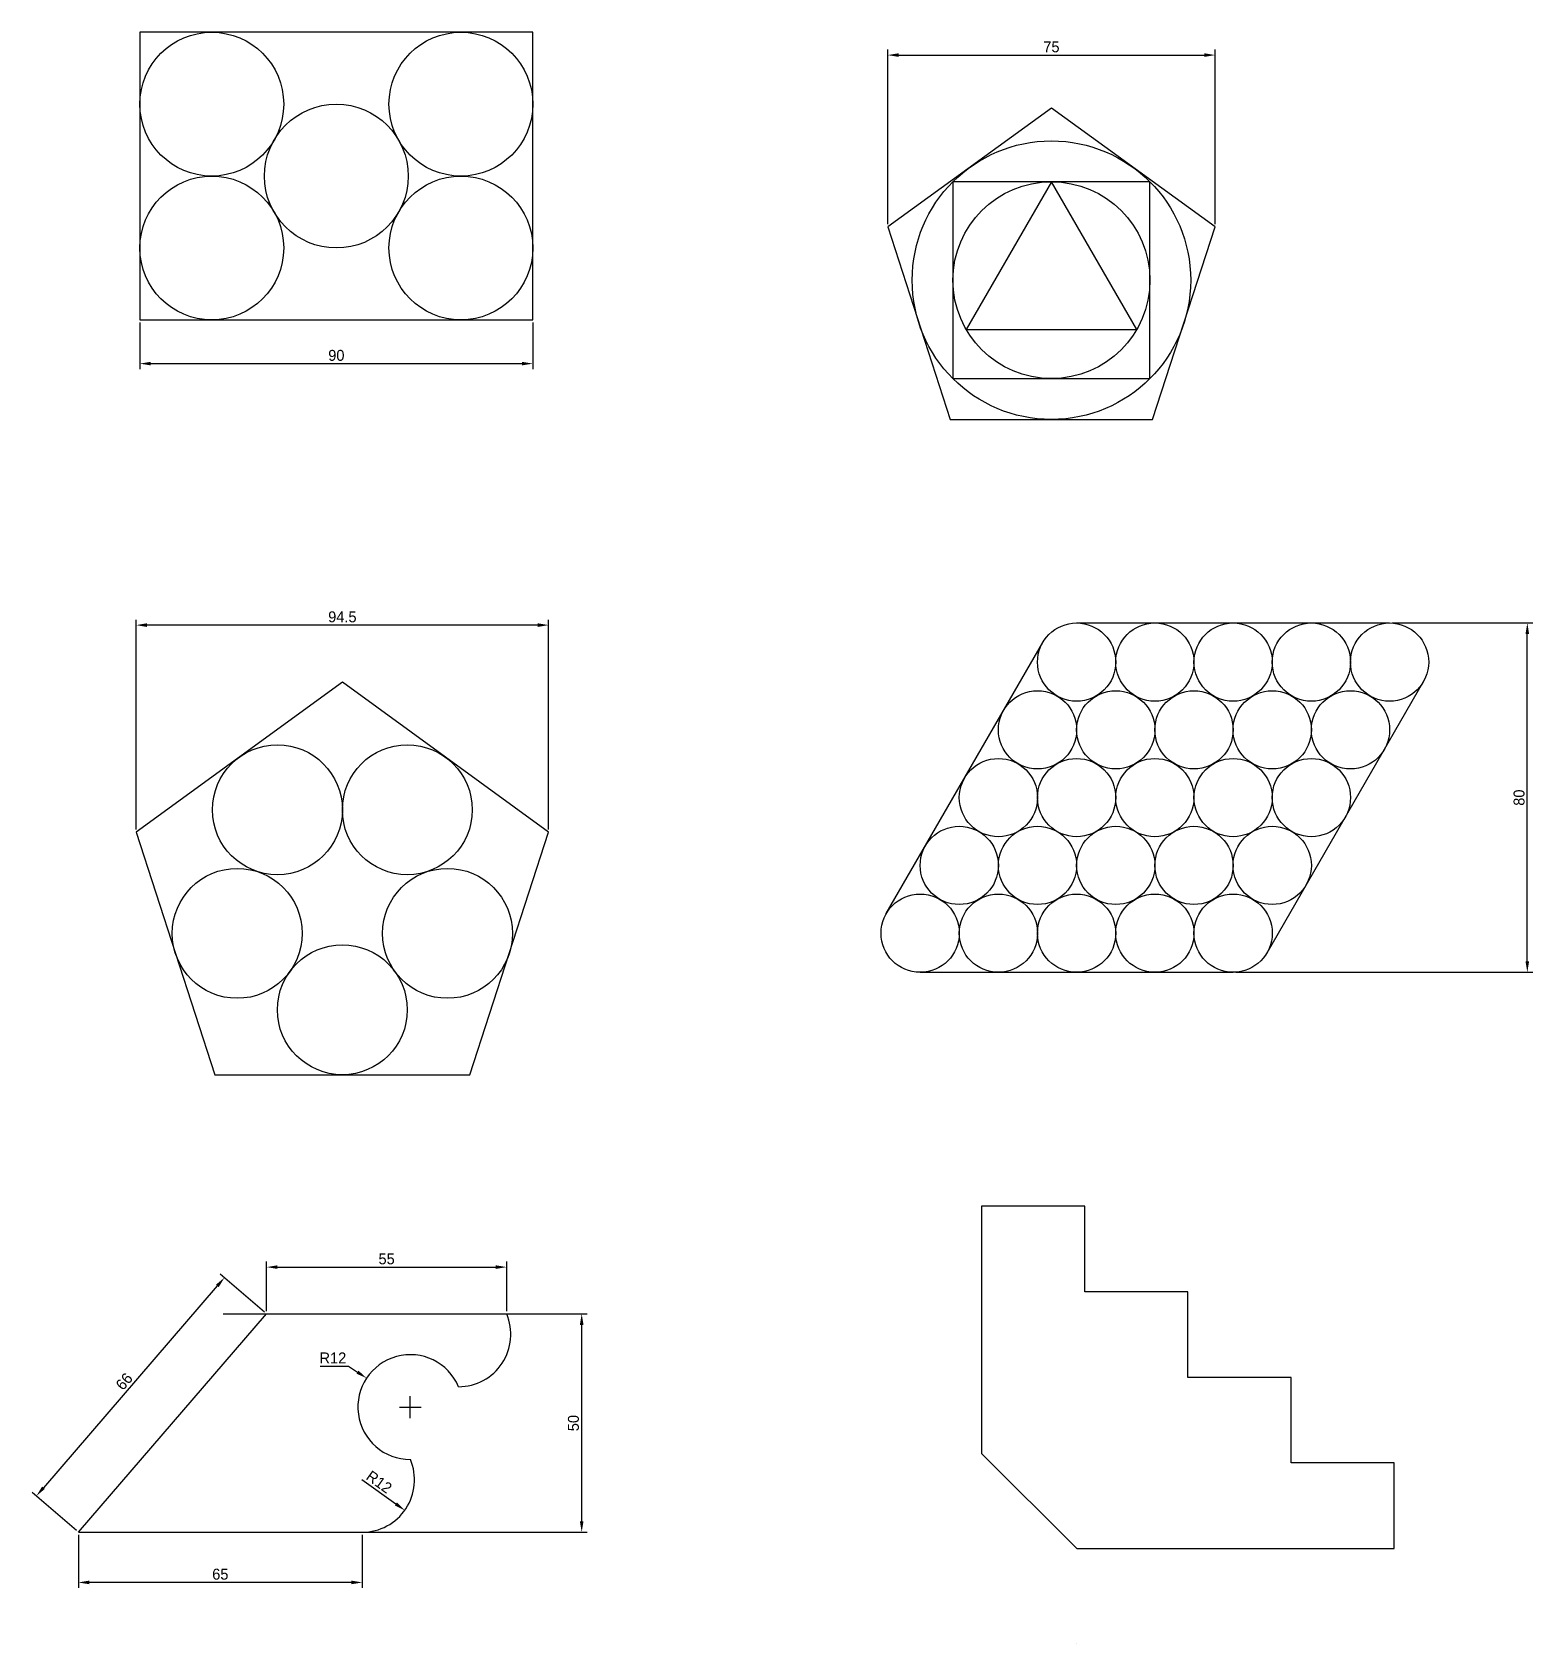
# Model space of a CAD drawing. Header units: millimetres. Extents: x 121 to 465, y 222 to 591.
import ezdxf

# ---------------------------------------------------------------- set-up
doc = ezdxf.new("R2010")
doc.units = ezdxf.units.MM
doc.header["$PDMODE"] = 3
doc.dimstyles.new('ISO-25', dxfattribs={"dimtxt": 2.5, "dimasz": 2.5, "dimexe": 1.25, "dimexo": 0.625, "dimtad": 1, "dimtoh": 1, "dimdsep": 46, "dimtxsty": 'Standard', "dimcen": 2.5, "dimadec": 0, "dimazin": 0, "dimtfac": 1, "dimtofl": 0, "dimtmove": 0, "dimatfit": 3, "dimfxl": 1, "dimarcsym": 0})

# ---------------------------------------------------------------- blocks, each defined once
blk = doc.blocks.new('*D2')
at = {"color": 0, "lineweight": -2, "transparency": 16777216}
for p, q in [((145.79, 524.92), (145.79, 514.28)), ((235.79, 524.92), (235.79, 514.28)), ((148.29, 515.53), (233.29, 515.53))]:
    blk.add_line(p, q, dxfattribs=at)
at = {"color": 0, "transparency": 16777216}
for points in [[(148.29, 515.95), (148.29, 515.12), (145.79, 515.53)], [(233.29, 515.95), (233.29, 515.12), (235.79, 515.53)]]:
    blk.add_solid(points, dxfattribs=at)
at = {"layer": 'Defpoints', "color": 0, "transparency": 16777216}
for p in [(145.79, 525.54), (235.79, 525.54), (235.79, 515.53)]:
    blk.add_point(p, dxfattribs=at)
at = {"color": 0, "transparency": 16777216, "insert": (190.79, 517.41), "char_height": 2.5, "attachment_point": 5}
blk.add_mtext('90', dxfattribs=at)
blk = doc.blocks.new('*D5')
at = {"color": 0, "lineweight": -2, "transparency": 16777216}
for p, q in [((317.08, 547.45), (317.08, 587.44)), ((392.08, 547.45), (392.08, 587.44)), ((319.58, 586.19), (389.58, 586.19))]:
    blk.add_line(p, q, dxfattribs=at)
at = {"color": 0, "transparency": 16777216}
for points in [[(319.58, 586.61), (319.58, 585.78), (317.08, 586.19)], [(389.58, 586.61), (389.58, 585.78), (392.08, 586.19)]]:
    blk.add_solid(points, dxfattribs=at)
at = {"layer": 'Defpoints', "color": 0, "transparency": 16777216}
for p in [(392.08, 586.19), (317.08, 546.83), (392.08, 546.83)]:
    blk.add_point(p, dxfattribs=at)
at = {"color": 0, "transparency": 16777216, "insert": (354.58, 588.07), "char_height": 2.5, "attachment_point": 5}
blk.add_mtext('75', dxfattribs=at)
blk = doc.blocks.new('*U6')
blk.add_circle((0, 0), 14.88)
blk = doc.blocks.new('*U7')
at = {"color": 0, "linetype": 'ByBlock', "lineweight": -2, "transparency": 16777216}
for p, rotation in [((165.02, 413.35), 71.99999999999997), ((155.83, 385.05), 144), ((203.98, 385.05), 287.9999999999999), ((179.9, 367.55), 215.9999999999999)]:
    blk.add_blockref('*U6', p, dxfattribs=dict(at, rotation=rotation))
blk.add_blockref('*U6', (194.78, 413.35), dxfattribs=at)
blk = doc.blocks.new('*D8')
at = {"color": 0, "lineweight": -2, "transparency": 16777216}
for p, q in [((144.92, 408.85), (144.92, 456.89)), ((236.92, 455.64), (147.42, 455.64)), ((239.42, 408.85), (239.42, 456.89))]:
    blk.add_line(p, q, dxfattribs=at)
at = {"color": 0, "transparency": 16777216}
for points in [[(147.42, 456.06), (147.42, 455.23), (144.92, 455.64)], [(236.92, 456.06), (236.92, 455.23), (239.42, 455.64)]]:
    blk.add_solid(points, dxfattribs=at)
at = {"layer": 'Defpoints', "color": 0, "transparency": 16777216}
for p in [(144.92, 455.64), (144.92, 408.22), (239.42, 408.22)]:
    blk.add_point(p, dxfattribs=at)
at = {"color": 0, "transparency": 16777216, "insert": (192.17, 457.52), "char_height": 2.5, "attachment_point": 5}
blk.add_mtext('94.5', dxfattribs=at)
blk = doc.blocks.new('*U9')
blk.add_circle((0, 0), 8.96)
blk = doc.blocks.new('*U10')
at = {"color": 0, "linetype": 'ByBlock', "lineweight": -2, "transparency": 16777216}
for p in [(35.84, 62.08), (53.76, 62.08), (71.68, 62.08), (89.6, 62.08), (107.52, 62.08), (26.88, 46.56), (44.8, 46.56), (62.72, 46.56), (80.64, 46.56), (98.56, 46.56), (17.92, 31.04), (35.84, 31.04), (53.76, 31.04), (71.68, 31.04), (89.6, 31.04), (8.96, 15.52), (26.88, 15.52), (44.8, 15.52), (62.72, 15.52), (80.64, 15.52), (0, 0), (17.92, 0), (35.84, 0), (53.76, 0), (71.68, 0)]:
    blk.add_blockref('*U9', p, dxfattribs=at)
blk = doc.blocks.new('*D12')
at = {"color": 0, "lineweight": -2, "transparency": 16777216}
for p, q in [((432.66, 456.13), (464.83, 456.13)), ((463.58, 378.63), (463.58, 453.63)), ((396.82, 376.13), (464.83, 376.13))]:
    blk.add_line(p, q, dxfattribs=at)
at = {"color": 0, "transparency": 16777216}
for points in [[(463.16, 453.63), (463.99, 453.63), (463.58, 456.13)], [(463.16, 378.63), (463.99, 378.63), (463.58, 376.13)]]:
    blk.add_solid(points, dxfattribs=at)
at = {"layer": 'Defpoints', "color": 0, "transparency": 16777216}
for p in [(432.04, 456.13), (463.58, 456.13), (396.2, 376.13)]:
    blk.add_point(p, dxfattribs=at)
at = {"color": 0, "transparency": 16777216, "insert": (461.7, 416.13), "char_height": 2.5, "attachment_point": 5, "rotation": 90}
blk.add_mtext('80', dxfattribs=at)
blk = doc.blocks.new('*D16')
at = {"color": 0, "lineweight": -2, "transparency": 16777216}
for p, q in [((174.33, 298.3), (164.21, 307.01)), ((163.53, 304.3), (123.71, 258.09)), ((131.25, 248.3), (121.13, 257.01))]:
    blk.add_line(p, q, dxfattribs=at)
at = {"color": 0, "transparency": 16777216}
for points in [[(163.21, 304.58), (163.85, 304.03), (165.16, 306.2)], [(123.4, 258.36), (124.03, 257.82), (122.08, 256.2)]]:
    blk.add_solid(points, dxfattribs=at)
at = {"layer": 'Defpoints', "color": 0, "transparency": 16777216}
for p in [(174.81, 297.89), (122.08, 256.2), (131.72, 247.89)]:
    blk.add_point(p, dxfattribs=at)
at = {"color": 0, "transparency": 16777216, "insert": (142.2, 282.42), "char_height": 2.5, "attachment_point": 5, "rotation": 49.2509}
blk.add_mtext('66', dxfattribs=at)
blk = doc.blocks.new('*D17')
at = {"color": 0, "lineweight": -2, "transparency": 16777216}
for p, q in [((131.72, 247.26), (131.72, 235.14)), ((196.72, 247.26), (196.72, 235.14)), ((194.22, 236.39), (134.22, 236.39))]:
    blk.add_line(p, q, dxfattribs=at)
at = {"color": 0, "transparency": 16777216}
for points in [[(134.22, 236.81), (134.22, 235.98), (131.72, 236.39)], [(194.22, 236.81), (194.22, 235.98), (196.72, 236.39)]]:
    blk.add_solid(points, dxfattribs=at)
at = {"layer": 'Defpoints', "color": 0, "transparency": 16777216}
for p in [(131.72, 247.89), (196.72, 247.89), (131.72, 236.39)]:
    blk.add_point(p, dxfattribs=at)
at = {"color": 0, "transparency": 16777216, "insert": (164.22, 238.27), "char_height": 2.5, "attachment_point": 5}
blk.add_mtext('65', dxfattribs=at)
blk = doc.blocks.new('*D18')
at = {"color": 0, "lineweight": -2, "transparency": 16777216}
for p, q in [((174.81, 298.51), (174.81, 309.86)), ((177.31, 308.61), (227.31, 308.61)), ((229.81, 298.51), (229.81, 309.86))]:
    blk.add_line(p, q, dxfattribs=at)
at = {"color": 0, "transparency": 16777216}
for points in [[(177.31, 309.03), (177.31, 308.2), (174.81, 308.61)], [(227.31, 309.03), (227.31, 308.2), (229.81, 308.61)]]:
    blk.add_solid(points, dxfattribs=at)
at = {"layer": 'Defpoints', "color": 0, "transparency": 16777216}
for p in [(229.81, 308.61), (174.81, 297.89), (229.81, 297.89)]:
    blk.add_point(p, dxfattribs=at)
at = {"color": 0, "transparency": 16777216, "insert": (202.31, 310.49), "char_height": 2.5, "attachment_point": 5}
blk.add_mtext('55', dxfattribs=at)
blk = doc.blocks.new('*D19')
at = {"color": 0, "lineweight": -2, "transparency": 16777216}
for p, q in [((164.85, 297.89), (248.24, 297.89)), ((246.99, 250.39), (246.99, 295.39)), ((164.85, 247.89), (248.24, 247.89))]:
    blk.add_line(p, q, dxfattribs=at)
at = {"color": 0, "transparency": 16777216}
for points in [[(246.57, 295.39), (247.4, 295.39), (246.99, 297.89)], [(246.57, 250.39), (247.4, 250.39), (246.99, 247.89)]]:
    blk.add_solid(points, dxfattribs=at)
at = {"layer": 'Defpoints', "color": 0, "transparency": 16777216}
for p in [(164.22, 297.89), (246.99, 297.89), (164.22, 247.89)]:
    blk.add_point(p, dxfattribs=at)
at = {"color": 0, "transparency": 16777216, "insert": (245.11, 272.89), "char_height": 2.5, "attachment_point": 5, "rotation": 90}
blk.add_mtext('50', dxfattribs=at)
blk = doc.blocks.new('*D20')
at = {"color": 0, "lineweight": -2, "transparency": 16777216}
blk.add_line((196.63, 259.94), (204.43, 254.37), dxfattribs=at)
at = {"color": 0, "transparency": 16777216}
blk.add_solid([(204.67, 254.71), (204.19, 254.03), (206.46, 252.91)], dxfattribs=at)
at = {"layer": 'Defpoints', "color": 0, "transparency": 16777216}
for p in [(196.7, 259.89), (206.46, 252.91)]:
    blk.add_point(p, dxfattribs=at)
at = {"color": 0, "transparency": 16777216, "insert": (200.6, 259.4), "char_height": 2.5, "attachment_point": 5, "rotation": 324.4671}
blk.add_mtext('R12', dxfattribs=at)
blk = doc.blocks.new('*D22')
at = {"color": 0, "lineweight": -2, "transparency": 16777216}
for p, q in [((187.09, 285.93), (193.55, 285.93)), ((193.55, 285.93), (195.63, 284.56)), ((207.72, 274.05), (207.72, 279.05)), ((205.22, 276.55), (210.22, 276.55))]:
    blk.add_line(p, q, dxfattribs=at)
at = {"color": 0, "transparency": 16777216}
blk.add_solid([(195.86, 284.9), (195.4, 284.21), (197.72, 283.18)], dxfattribs=at)
at = {"layer": 'Defpoints', "color": 0, "transparency": 16777216}
for p in [(197.72, 283.18), (207.72, 276.55)]:
    blk.add_point(p, dxfattribs=at)
at = {"color": 0, "transparency": 16777216, "insert": (190, 287.81), "char_height": 2.5, "attachment_point": 5}
blk.add_mtext('R12', dxfattribs=at)

msp = doc.modelspace()

# ---------------------------------------------------------------- linework, layer by layer
for p, q in [((360.354, 456.134), (432.037, 456.134)), ((316.752, 389.575), (352.594, 451.654)), ((403.955, 380.614), (439.797, 442.694)), ((324.512, 376.134), (396.195, 376.134)), ((338.571, 322.578), (338.571, 265.948)), ((362.201, 322.578), (338.571, 322.578)), ((362.201, 302.97), (362.201, 322.578)), ((385.831, 302.97), (362.201, 302.97)), ((385.831, 283.363), (385.831, 302.97)), ((131.725, 247.888), (174.806, 297.888)), ((174.806, 297.888), (229.806, 297.888)), ((409.461, 283.363), (385.831, 283.363)), ((409.461, 263.755), (409.461, 283.363)), ((338.571, 265.948), (360.371, 244.148)), ((433.091, 263.755), (409.461, 263.755)), ((433.091, 244.148), (433.091, 263.755)), ((131.725, 247.888), (196.725, 247.888)), ((360.371, 244.148), (433.091, 244.148)), ((360.371, 222.348), (360.371, 222.348))]:
    msp.add_line(p, q)
for points in [[(145.79, 525.543), (235.79, 525.543), (235.79, 591.428), (145.79, 591.428)], [(377.757, 502.743), (392.081, 546.827), (354.581, 574.073), (317.081, 546.827), (331.404, 502.743)], [(377.137, 512.087), (377.137, 557.199), (332.024, 557.199), (332.024, 512.087)], [(354.581, 557.199), (335.046, 523.365), (374.115, 523.365)], [(162.964, 352.675), (221.368, 352.675), (239.416, 408.221), (192.166, 442.55), (144.916, 408.221)]]:
    msp.add_lwpolyline(points, close=True)
for centre, radius in [((162.261, 574.957), 16.471), ((219.319, 574.957), 16.471), ((190.79, 558.486), 16.471), ((354.581, 534.643), 31.899), ((162.261, 542.014), 16.471), ((219.319, 542.014), 16.471), ((354.581, 534.643), 22.556)]:
    msp.add_circle(centre, radius)
for centre, start, end in [((218.751, 293.221), 270.1351, 22.88555), ((207.724, 276.554), 22.88555, 270.1351), ((196.697, 259.888), 270.1351, 22.88555)]:
    msp.add_arc(centre, 12, start, end)

# ---------------------------------------------------------------- block references
for name, p in [('*U10', (324.512, 385.095)), ('*U7', (12.265, 0))]:
    msp.add_blockref(name, p)

# ---------------------------------------------------------------- dimensions: what is measured, and where the dimension line sits
for base, p1, p2, picture, middle in [((392.081, 586.194), (317.081, 546.827), (392.081, 546.827), '*D5', (354.581, 588.069)), ((235.79, 515.534), (145.79, 525.543), (235.79, 525.543), '*D2', (190.79, 517.409)), ((144.916, 455.644), (239.416, 408.221), (144.916, 408.221), '*D8', (192.166, 457.519))]:
    dim = msp.add_linear_dim(base=base, p1=p1, p2=p2, dimstyle='ISO-25')
    dim.commit()
    dim.dimension.update_dxf_attribs({"geometry": picture, "text_midpoint": middle})
for base, p1, p2, picture, middle in [((463.578, 456.134), (396.195, 376.134), (432.037, 456.134), '*D12', (461.703, 416.134)), ((246.986, 297.888), (164.225, 247.888), (164.225, 297.888), '*D19', (245.111, 272.888))]:
    dim = msp.add_linear_dim(base=base, p1=p1, p2=p2, angle=90, dimstyle='ISO-25')
    dim.commit()
    dim.dimension.update_dxf_attribs({"geometry": picture, "text_midpoint": middle})
for p1, p2, distance, picture, middle in [((174.806, 297.888), (229.806, 297.888), 10.724, '*D18', (202.306, 310.487)), ((174.806, 297.888), (131.725, 247.888), -12.731, '*D16', (142.2, 282.422)), ((196.725, 247.888), (131.725, 247.888), 11.496, '*D17', (164.225, 238.267))]:
    dim = msp.add_aligned_dim(p1=p1, p2=p2, distance=distance, dimstyle='ISO-25')
    dim.commit()
    dim.dimension.update_dxf_attribs({"geometry": picture, "text_midpoint": middle})
dim = msp.add_radius_dim(center=(207.724, 276.554), mpoint=(197.716, 283.176), dimstyle='ISO-25')
dim.commit()
dim.dimension.update_dxf_attribs({"geometry": '*D22', "text_midpoint": (190.004, 287.81)})
dim = msp.add_radius_dim(center=(196.697, 259.888), mpoint=(206.462, 252.914), dimstyle='ISO-25')
dim.commit()
dim.dimension.update_dxf_attribs({"geometry": '*D20', "text_midpoint": (199.511, 257.878), "dimtype": 164})

doc.saveas('drawing.dxf')
